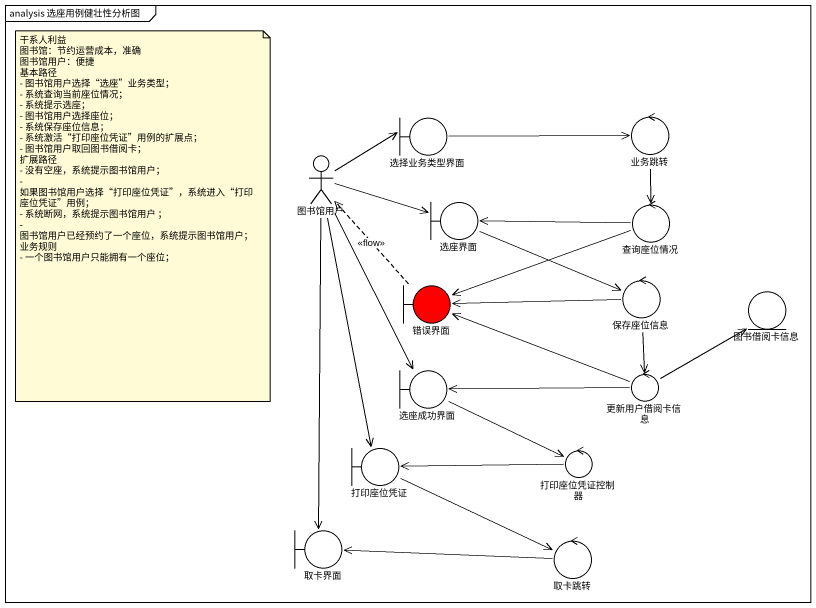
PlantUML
@startuml
mainframe analysis 选座用例健壮性分析图
boundary 选择业务类型界面
control 业务跳转
actor 图书馆用户
boundary 选座界面
control 查询座位情况
boundary 错误界面 #FF0000
control 保存座位信息
entity 图书借阅卡信息
boundary 选座成功界面
control 更新用户借阅卡信息
boundary 打印座位凭证
control 打印座位凭证控制器
boundary 取卡界面
control 取卡跳转
选择业务类型界面 -right-> 业务跳转
业务跳转 --> 查询座位情况
图书馆用户 -right-> 选择业务类型界面
图书馆用户 -right-> 选座界面
图书馆用户 --> 选座成功界面
图书馆用户 --> 打印座位凭证
图书馆用户 --> 取卡界面
选座界面 -right-> 保存座位信息
查询座位情况 -left-> 选座界面
查询座位情况 -left-> 错误界面
错误界面 .up.> 图书馆用户 : <<flow>>
保存座位信息 -left-> 错误界面
保存座位信息 --> 更新用户借阅卡信息
选座成功界面 -right-> 打印座位凭证控制器
更新用户借阅卡信息 -left-> 错误界面
更新用户借阅卡信息 -up-> 图书借阅卡信息
更新用户借阅卡信息 -left-> 选座成功界面
打印座位凭证 -right-> 取卡跳转
打印座位凭证控制器 -left-> 打印座位凭证
取卡跳转 -left-> 取卡界面
note as N1
  干系人利益
  图书馆：节约运营成本，准确
  图书馆用户：便捷
  基本路径
  - 图书馆用户选择“选座”业务类型；
  - 系统查询当前座位情况；
  - 系统提示选座；
  - 图书馆用户选择座位；
  - 系统保存座位信息；
  - 系统激活“打印座位凭证”用例的扩展点；
  - 图书馆用户取回图书借阅卡；
  扩展路径
  - 没有空座，系统提示图书馆用户；
  - 如果图书馆用户选择“打印座位凭证”，系统进入“打印座位凭证”用例；
  - 系统断网，系统提示图书馆用户 ；
  - 图书馆用户已经预约了一个座位，系统提示图书馆用户；
  业务规则
  - 一个图书馆用户只能拥有一个座位；
end note
@enduml
